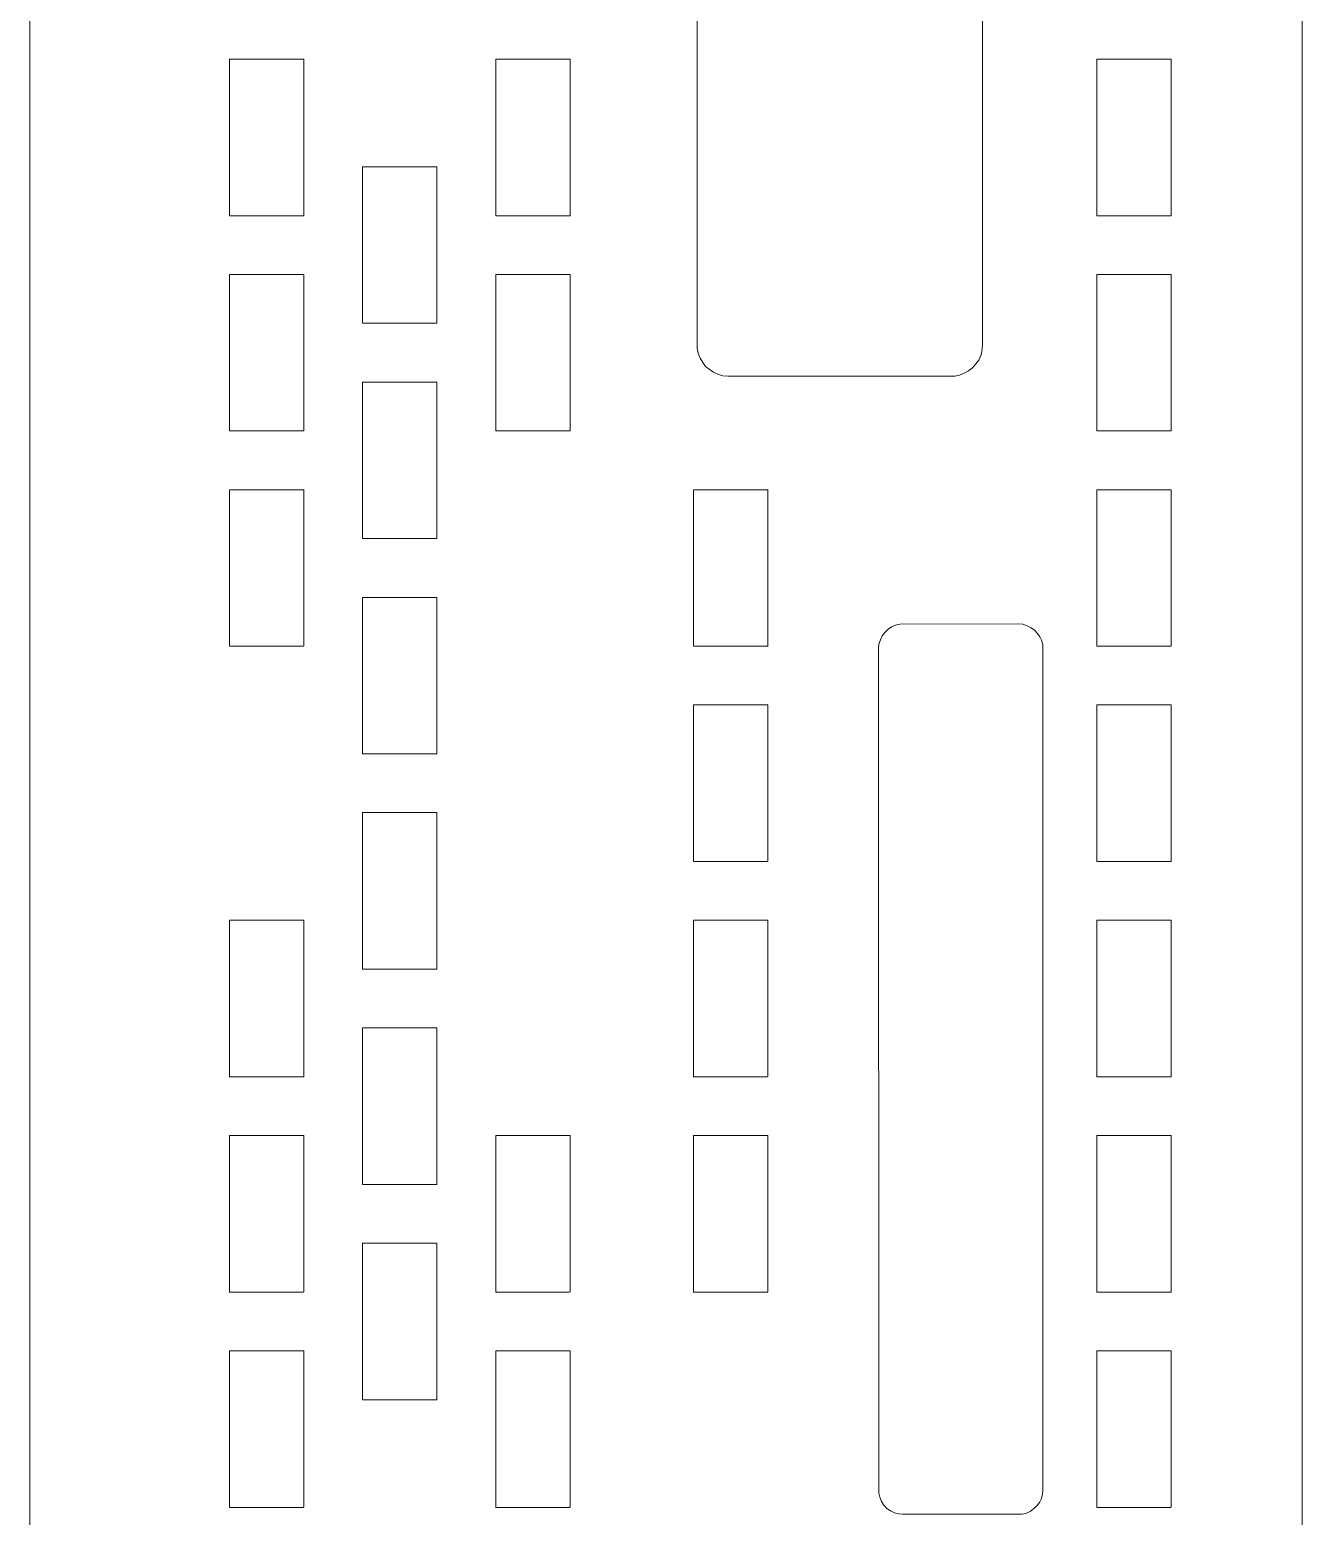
# Model space of a CAD drawing. Header units: millimetres. Extents: x -26 to 1265, y -860 to -429.
# Drawn here: x 420.5 to 485.5, y -672.7 to -596.7 of the extents above; entities that cross this region are included whole.
import ezdxf

# ---------------------------------------------------------------- set-up
doc = ezdxf.new("R2010")
doc.units = ezdxf.units.MM
doc.header["$MEASUREMENT"] = 0
doc.layers.add('layer 1', color=7, linetype='Continuous')

msp = doc.modelspace()

# ---------------------------------------------------------------- linework, layer by layer
at = {"layer": 'layer 1', "color": 7, "lineweight": 9, "true_color": 0xffffff}
for points, knots in [([(420.5125, -750.2375), (420.5125, -750.2375), (485.5125, -750.2375), (485.5125, -750.2375), (485.5125, -750.2375), (485.5125, -520.2375), (485.5125, -520.2375), (485.5125, -520.2375), (420.5125, -520.2375), (420.5125, -520.2375), (420.5125, -520.2375), (420.5125, -750.2375), (420.5125, -750.2375)], [0, 0, 0, 0, 0.25, 0.25, 0.25, 0.5, 0.5, 0.5, 0.75, 0.75, 0.75, 1, 1, 1, 1]), ([(469.1875, -612.8375), (469.1875, -612.8375), (469.1625, -554.5125), (469.1625, -554.5125), (469.1625, -554.5125), (469.1125, -554.2625), (469.1125, -554.2625), (469.1125, -554.2625), (469.0375, -554.0375), (469.0375, -554.0375), (469.0375, -554.0375), (468.9125, -553.8125), (468.9125, -553.8125), (468.9125, -553.8125), (468.7375, -553.6125), (468.7375, -553.6125), (468.7375, -553.6125), (468.5625, -553.4375), (468.5625, -553.4375), (468.5625, -553.4375), (468.3375, -553.2875), (468.3375, -553.2875), (468.3375, -553.2875), (468.1125, -553.1875), (468.1125, -553.1875), (468.1125, -553.1875), (467.8625, -553.1375), (467.8625, -553.1375), (467.8625, -553.1375), (467.6125, -553.0875), (467.6125, -553.0875), (467.6125, -553.0875), (467.5625, -553.0875), (467.5625, -553.0875), (467.5625, -553.0875), (456.0125, -553.1125), (456.0125, -553.1125), (456.0125, -553.1125), (455.7875, -553.1625), (455.7875, -553.1625), (455.7875, -553.1625), (455.5375, -553.2375), (455.5375, -553.2375), (455.5375, -553.2375), (455.3125, -553.3625), (455.3125, -553.3625), (455.3125, -553.3625), (455.1125, -553.5375), (455.1125, -553.5375), (455.1125, -553.5375), (454.9375, -553.7125), (454.9375, -553.7125), (454.9375, -553.7125), (454.8125, -553.9375), (454.8125, -553.9375), (454.8125, -553.9375), (454.6875, -554.1625), (454.6875, -554.1625), (454.6875, -554.1625), (454.6375, -554.4125), (454.6375, -554.4125), (454.6375, -554.4125), (454.6125, -554.6625), (454.6125, -554.6625), (454.6125, -554.6625), (454.6125, -554.7125), (454.6125, -554.7125), (454.6125, -554.7125), (454.6125, -613.0125), (454.6125, -613.0125), (454.6125, -613.0125), (454.6625, -613.2625), (454.6625, -613.2625), (454.6625, -613.2625), (454.7625, -613.5125), (454.7625, -613.5125), (454.7625, -613.5125), (454.8875, -613.7375), (454.8875, -613.7375), (454.8875, -613.7375), (455.0375, -613.9375), (455.0375, -613.9375), (455.0375, -613.9375), (455.2125, -614.0875), (455.2125, -614.0875), (455.2125, -614.0875), (455.4375, -614.2375), (455.4375, -614.2375), (455.4375, -614.2375), (455.6625, -614.3375), (455.6625, -614.3375), (455.6625, -614.3375), (455.9125, -614.4125), (455.9125, -614.4125), (455.9125, -614.4125), (456.1625, -614.4375), (456.1625, -614.4375), (456.1625, -614.4375), (456.2125, -614.4375), (456.2125, -614.4375), (456.2125, -614.4375), (467.7625, -614.4375), (467.7625, -614.4375), (467.7625, -614.4375), (468.0125, -614.3875), (468.0125, -614.3875), (468.0125, -614.3875), (468.2375, -614.2875), (468.2375, -614.2875), (468.2375, -614.2875), (468.4625, -614.1625), (468.4625, -614.1625), (468.4625, -614.1625), (468.6625, -614.0125), (468.6625, -614.0125), (468.6625, -614.0125), (468.8375, -613.8125), (468.8375, -613.8125), (468.8375, -613.8125), (468.9875, -613.6125), (468.9875, -613.6125), (468.9875, -613.6125), (469.0875, -613.3875), (469.0875, -613.3875), (469.0875, -613.3875), (469.1375, -613.1875), (469.1375, -613.1875), (469.1375, -613.1875), (469.1875, -612.8375), (469.1875, -612.8375)], [0, 0, 0, 0, 0.0232558, 0.0232558, 0.0232558, 0.0465116, 0.0465116, 0.0465116, 0.0697674, 0.0697674, 0.0697674, 0.0930233, 0.0930233, 0.0930233, 0.1162791, 0.1162791, 0.1162791, 0.1395349, 0.1395349, 0.1395349, 0.1627907, 0.1627907, 0.1627907, 0.1860465, 0.1860465, 0.1860465, 0.2093023, 0.2093023, 0.2093023, 0.2325581, 0.2325581, 0.2325581, 0.255814, 0.255814, 0.255814, 0.2790698, 0.2790698, 0.2790698, 0.3023256, 0.3023256, 0.3023256, 0.3255814, 0.3255814, 0.3255814, 0.3488372, 0.3488372, 0.3488372, 0.372093, 0.372093, 0.372093, 0.3953488, 0.3953488, 0.3953488, 0.4186047, 0.4186047, 0.4186047, 0.4418605, 0.4418605, 0.4418605, 0.4651163, 0.4651163, 0.4651163, 0.4883721, 0.4883721, 0.4883721, 0.5116279, 0.5116279, 0.5116279, 0.5348837, 0.5348837, 0.5348837, 0.5581395, 0.5581395, 0.5581395, 0.5813953, 0.5813953, 0.5813953, 0.6046512, 0.6046512, 0.6046512, 0.627907, 0.627907, 0.627907, 0.6511628, 0.6511628, 0.6511628, 0.6744186, 0.6744186, 0.6744186, 0.6976744, 0.6976744, 0.6976744, 0.7209302, 0.7209302, 0.7209302, 0.744186, 0.744186, 0.744186, 0.7674419, 0.7674419, 0.7674419, 0.7906977, 0.7906977, 0.7906977, 0.8139535, 0.8139535, 0.8139535, 0.8372093, 0.8372093, 0.8372093, 0.8604651, 0.8604651, 0.8604651, 0.8837209, 0.8837209, 0.8837209, 0.9069767, 0.9069767, 0.9069767, 0.9302326, 0.9302326, 0.9302326, 0.9534884, 0.9534884, 0.9534884, 0.9767442, 0.9767442, 0.9767442, 1, 1, 1, 1]), ([(430.7125, -606.2125), (430.7125, -606.2125), (430.7125, -598.2375), (430.7125, -598.2375), (430.7125, -598.2375), (430.7125, -598.2375), (430.7125, -598.2375), (430.7125, -598.2375), (434.4875, -598.2375), (434.4875, -598.2375), (434.4875, -598.2375), (434.5125, -598.2375), (434.5125, -598.2375), (434.5125, -598.2375), (434.5125, -606.2375), (434.5125, -606.2375), (434.5125, -606.2375), (430.7125, -606.2375), (430.7125, -606.2375), (430.7125, -606.2375), (430.7125, -606.2125), (430.7125, -606.2125)], [0, 0, 0, 0, 0.1428571, 0.1428571, 0.1428571, 0.2857143, 0.2857143, 0.2857143, 0.4285714, 0.4285714, 0.4285714, 0.5714286, 0.5714286, 0.5714286, 0.7142857, 0.7142857, 0.7142857, 0.8571429, 0.8571429, 0.8571429, 1, 1, 1, 1]), ([(448.0875, -598.2375), (448.0875, -598.2375), (448.1125, -598.2375), (448.1125, -598.2375), (448.1125, -598.2375), (448.1125, -606.2375), (448.1125, -606.2375), (448.1125, -606.2375), (444.3125, -606.2375), (444.3125, -606.2375), (444.3125, -606.2375), (444.3125, -606.2125), (444.3125, -606.2125), (444.3125, -606.2125), (444.3125, -598.2375), (444.3125, -598.2375), (444.3125, -598.2375), (444.3125, -598.2375), (444.3125, -598.2375), (444.3125, -598.2375), (448.0875, -598.2375), (448.0875, -598.2375)], [0, 0, 0, 0, 0.1428571, 0.1428571, 0.1428571, 0.2857143, 0.2857143, 0.2857143, 0.4285714, 0.4285714, 0.4285714, 0.5714286, 0.5714286, 0.5714286, 0.7142857, 0.7142857, 0.7142857, 0.8571429, 0.8571429, 0.8571429, 1, 1, 1, 1]), ([(475.0125, -598.2375), (475.0125, -598.2375), (475.0125, -598.2375), (475.0125, -598.2375), (475.0125, -598.2375), (478.7875, -598.2375), (478.7875, -598.2375), (478.7875, -598.2375), (478.8125, -598.2375), (478.8125, -598.2375), (478.8125, -598.2375), (478.8125, -606.2375), (478.8125, -606.2375), (478.8125, -606.2375), (475.0125, -606.2375), (475.0125, -606.2375), (475.0125, -606.2375), (475.0125, -606.2125), (475.0125, -606.2125), (475.0125, -606.2125), (475.0125, -598.2375), (475.0125, -598.2375)], [0, 0, 0, 0, 0.1428571, 0.1428571, 0.1428571, 0.2857143, 0.2857143, 0.2857143, 0.4285714, 0.4285714, 0.4285714, 0.5714286, 0.5714286, 0.5714286, 0.7142857, 0.7142857, 0.7142857, 0.8571429, 0.8571429, 0.8571429, 1, 1, 1, 1]), ([(441.3125, -603.7375), (441.3125, -603.7375), (441.3125, -611.7125), (441.3125, -611.7125), (441.3125, -611.7125), (441.2875, -611.7375), (441.2875, -611.7375), (441.2875, -611.7375), (437.5125, -611.7375), (437.5125, -611.7375), (437.5125, -611.7375), (437.5125, -611.7125), (437.5125, -611.7125), (437.5125, -611.7125), (437.5125, -603.7375), (437.5125, -603.7375), (437.5125, -603.7375), (437.5125, -603.7375), (437.5125, -603.7375), (437.5125, -603.7375), (441.3125, -603.7375), (441.3125, -603.7375)], [0, 0, 0, 0, 0.1428571, 0.1428571, 0.1428571, 0.2857143, 0.2857143, 0.2857143, 0.4285714, 0.4285714, 0.4285714, 0.5714286, 0.5714286, 0.5714286, 0.7142857, 0.7142857, 0.7142857, 0.8571429, 0.8571429, 0.8571429, 1, 1, 1, 1]), ([(430.7125, -617.2375), (430.7125, -617.2375), (430.7125, -617.2125), (430.7125, -617.2125), (430.7125, -617.2125), (430.7125, -609.2375), (430.7125, -609.2375), (430.7125, -609.2375), (430.7125, -609.2375), (430.7125, -609.2375), (430.7125, -609.2375), (434.4875, -609.2375), (434.4875, -609.2375), (434.4875, -609.2375), (434.5125, -609.2375), (434.5125, -609.2375), (434.5125, -609.2375), (434.5125, -617.2375), (434.5125, -617.2375), (434.5125, -617.2375), (430.7125, -617.2375), (430.7125, -617.2375)], [0, 0, 0, 0, 0.1428571, 0.1428571, 0.1428571, 0.2857143, 0.2857143, 0.2857143, 0.4285714, 0.4285714, 0.4285714, 0.5714286, 0.5714286, 0.5714286, 0.7142857, 0.7142857, 0.7142857, 0.8571429, 0.8571429, 0.8571429, 1, 1, 1, 1]), ([(448.0875, -609.2375), (448.0875, -609.2375), (448.1125, -609.2375), (448.1125, -609.2375), (448.1125, -609.2375), (448.1125, -617.2375), (448.1125, -617.2375), (448.1125, -617.2375), (444.3125, -617.2375), (444.3125, -617.2375), (444.3125, -617.2375), (444.3125, -617.2125), (444.3125, -617.2125), (444.3125, -617.2125), (444.3125, -609.2375), (444.3125, -609.2375), (444.3125, -609.2375), (444.3125, -609.2375), (444.3125, -609.2375), (444.3125, -609.2375), (448.0875, -609.2375), (448.0875, -609.2375)], [0, 0, 0, 0, 0.1428571, 0.1428571, 0.1428571, 0.2857143, 0.2857143, 0.2857143, 0.4285714, 0.4285714, 0.4285714, 0.5714286, 0.5714286, 0.5714286, 0.7142857, 0.7142857, 0.7142857, 0.8571429, 0.8571429, 0.8571429, 1, 1, 1, 1]), ([(475.0125, -617.2375), (475.0125, -617.2375), (475.0125, -617.2125), (475.0125, -617.2125), (475.0125, -617.2125), (475.0125, -609.2375), (475.0125, -609.2375), (475.0125, -609.2375), (475.0125, -609.2375), (475.0125, -609.2375), (475.0125, -609.2375), (478.7875, -609.2375), (478.7875, -609.2375), (478.7875, -609.2375), (478.8125, -609.2375), (478.8125, -609.2375), (478.8125, -609.2375), (478.8125, -617.2375), (478.8125, -617.2375), (478.8125, -617.2375), (475.0125, -617.2375), (475.0125, -617.2375)], [0, 0, 0, 0, 0.1428571, 0.1428571, 0.1428571, 0.2857143, 0.2857143, 0.2857143, 0.4285714, 0.4285714, 0.4285714, 0.5714286, 0.5714286, 0.5714286, 0.7142857, 0.7142857, 0.7142857, 0.8571429, 0.8571429, 0.8571429, 1, 1, 1, 1]), ([(441.3125, -622.7125), (441.3125, -622.7125), (441.2875, -622.7375), (441.2875, -622.7375), (441.2875, -622.7375), (437.5125, -622.7375), (437.5125, -622.7375), (437.5125, -622.7375), (437.5125, -622.7125), (437.5125, -622.7125), (437.5125, -622.7125), (437.5125, -614.7375), (437.5125, -614.7375), (437.5125, -614.7375), (437.5125, -614.7375), (437.5125, -614.7375), (437.5125, -614.7375), (441.3125, -614.7375), (441.3125, -614.7375), (441.3125, -614.7375), (441.3125, -622.7125), (441.3125, -622.7125)], [0, 0, 0, 0, 0.1428571, 0.1428571, 0.1428571, 0.2857143, 0.2857143, 0.2857143, 0.4285714, 0.4285714, 0.4285714, 0.5714286, 0.5714286, 0.5714286, 0.7142857, 0.7142857, 0.7142857, 0.8571429, 0.8571429, 0.8571429, 1, 1, 1, 1]), ([(434.5125, -628.2125), (434.5125, -628.2125), (434.5125, -620.2375), (434.5125, -620.2375), (434.5125, -620.2375), (430.7125, -620.2375), (430.7125, -620.2375), (430.7125, -620.2375), (430.7125, -620.2375), (430.7125, -620.2375), (430.7125, -620.2375), (430.7125, -628.2125), (430.7125, -628.2125), (430.7125, -628.2125), (430.7125, -628.2375), (430.7125, -628.2375), (430.7125, -628.2375), (434.4875, -628.2375), (434.4875, -628.2375), (434.4875, -628.2375), (434.5125, -628.2125), (434.5125, -628.2125)], [0, 0, 0, 0, 0.1428571, 0.1428571, 0.1428571, 0.2857143, 0.2857143, 0.2857143, 0.4285714, 0.4285714, 0.4285714, 0.5714286, 0.5714286, 0.5714286, 0.7142857, 0.7142857, 0.7142857, 0.8571429, 0.8571429, 0.8571429, 1, 1, 1, 1]), ([(458.1875, -620.2375), (458.1875, -620.2375), (458.2125, -620.2375), (458.2125, -620.2375), (458.2125, -620.2375), (458.2125, -628.2375), (458.2125, -628.2375), (458.2125, -628.2375), (454.4125, -628.2375), (454.4125, -628.2375), (454.4125, -628.2375), (454.4125, -628.2125), (454.4125, -628.2125), (454.4125, -628.2125), (454.4125, -620.2375), (454.4125, -620.2375), (454.4125, -620.2375), (454.4125, -620.2375), (454.4125, -620.2375), (454.4125, -620.2375), (458.1875, -620.2375), (458.1875, -620.2375)], [0, 0, 0, 0, 0.1428571, 0.1428571, 0.1428571, 0.2857143, 0.2857143, 0.2857143, 0.4285714, 0.4285714, 0.4285714, 0.5714286, 0.5714286, 0.5714286, 0.7142857, 0.7142857, 0.7142857, 0.8571429, 0.8571429, 0.8571429, 1, 1, 1, 1]), ([(475.0125, -628.2375), (475.0125, -628.2375), (475.0125, -628.2125), (475.0125, -628.2125), (475.0125, -628.2125), (475.0125, -620.2375), (475.0125, -620.2375), (475.0125, -620.2375), (475.0125, -620.2375), (475.0125, -620.2375), (475.0125, -620.2375), (478.7875, -620.2375), (478.7875, -620.2375), (478.7875, -620.2375), (478.8125, -620.2375), (478.8125, -620.2375), (478.8125, -620.2375), (478.8125, -628.2375), (478.8125, -628.2375), (478.8125, -628.2375), (475.0125, -628.2375), (475.0125, -628.2375)], [0, 0, 0, 0, 0.1428571, 0.1428571, 0.1428571, 0.2857143, 0.2857143, 0.2857143, 0.4285714, 0.4285714, 0.4285714, 0.5714286, 0.5714286, 0.5714286, 0.7142857, 0.7142857, 0.7142857, 0.8571429, 0.8571429, 0.8571429, 1, 1, 1, 1]), ([(441.3125, -625.7375), (441.3125, -625.7375), (441.2875, -625.7375), (441.2875, -625.7375), (441.2875, -625.7375), (437.5125, -625.7375), (437.5125, -625.7375)], [0, 0, 0, 0, 0.5, 0.5, 0.5, 1, 1, 1, 1]), ([(441.3125, -633.7125), (441.3125, -633.7125), (441.2875, -633.7375), (441.2875, -633.7375), (441.2875, -633.7375), (437.5125, -633.7375), (437.5125, -633.7375), (437.5125, -633.7375), (437.5125, -633.7125), (437.5125, -633.7125), (437.5125, -633.7125), (437.5125, -625.7375), (437.5125, -625.7375), (437.5125, -625.7375), (437.5125, -625.7375), (437.5125, -625.7375), (437.5125, -625.7375), (441.3125, -625.7375), (441.3125, -625.7375), (441.3125, -625.7375), (441.3125, -633.7125), (441.3125, -633.7125)], [0, 0, 0, 0, 0.1428571, 0.1428571, 0.1428571, 0.2857143, 0.2857143, 0.2857143, 0.4285714, 0.4285714, 0.4285714, 0.5714286, 0.5714286, 0.5714286, 0.7142857, 0.7142857, 0.7142857, 0.8571429, 0.8571429, 0.8571429, 1, 1, 1, 1]), ([(465.1375, -672.5875), (465.1375, -672.5875), (471.1875, -672.5875), (471.1875, -672.5875), (471.1875, -672.5875), (471.3875, -672.5375), (471.3875, -672.5375), (471.3875, -672.5375), (471.6125, -672.4375), (471.6125, -672.4375), (471.6125, -672.4375), (471.7875, -672.3125), (471.7875, -672.3125), (471.7875, -672.3125), (471.9625, -672.1625), (471.9625, -672.1625), (471.9625, -672.1625), (472.0875, -671.9875), (472.0875, -671.9875), (472.0875, -671.9875), (472.1875, -671.7875), (472.1875, -671.7875), (472.1875, -671.7875), (472.2375, -671.5625), (472.2375, -671.5625), (472.2375, -671.5625), (472.2625, -671.3625), (472.2625, -671.3625), (472.2625, -671.3625), (472.2625, -628.1875), (472.2625, -628.1875), (472.2625, -628.1875), (472.2125, -627.9625), (472.2125, -627.9625), (472.2125, -627.9625), (472.1125, -627.7625), (472.1125, -627.7625), (472.1125, -627.7625), (471.9875, -627.5875), (471.9875, -627.5875), (471.9875, -627.5875), (471.8375, -627.4125), (471.8375, -627.4125), (471.8375, -627.4125), (471.6625, -627.2875), (471.6625, -627.2875), (471.6625, -627.2875), (471.4625, -627.1875), (471.4625, -627.1875), (471.4625, -627.1875), (471.2375, -627.1125), (471.2375, -627.1125), (471.2375, -627.1125), (471.0375, -627.0875), (471.0375, -627.0875), (471.0375, -627.0875), (464.9625, -627.1125), (464.9625, -627.1125), (464.9625, -627.1125), (464.7375, -627.1625), (464.7375, -627.1625), (464.7375, -627.1625), (464.5375, -627.2375), (464.5375, -627.2375), (464.5375, -627.2375), (464.3625, -627.3625), (464.3625, -627.3625), (464.3625, -627.3625), (464.1875, -627.5375), (464.1875, -627.5375), (464.1875, -627.5375), (464.0625, -627.7125), (464.0625, -627.7125), (464.0625, -627.7125), (463.9625, -627.9125), (463.9625, -627.9125), (463.9625, -627.9125), (463.8875, -628.1375), (463.8875, -628.1375), (463.8875, -628.1375), (463.8625, -628.3125), (463.8625, -628.3125), (463.8625, -628.3125), (463.8875, -671.5125), (463.8875, -671.5125), (463.8875, -671.5125), (463.9375, -671.7125), (463.9375, -671.7125), (463.9375, -671.7125), (464.0125, -671.9375), (464.0125, -671.9375), (464.0125, -671.9375), (464.1375, -672.1125), (464.1375, -672.1125), (464.1375, -672.1125), (464.2875, -672.2875), (464.2875, -672.2875), (464.2875, -672.2875), (464.4875, -672.4125), (464.4875, -672.4125), (464.4875, -672.4125), (464.6875, -672.5125), (464.6875, -672.5125), (464.6875, -672.5125), (464.8875, -672.5625), (464.8875, -672.5625), (464.8875, -672.5625), (465.0875, -672.5875), (465.0875, -672.5875), (465.0875, -672.5875), (465.1375, -672.5875), (465.1375, -672.5875)], [0, 0, 0, 0, 0.027027, 0.027027, 0.027027, 0.0540541, 0.0540541, 0.0540541, 0.0810811, 0.0810811, 0.0810811, 0.1081081, 0.1081081, 0.1081081, 0.1351351, 0.1351351, 0.1351351, 0.1621622, 0.1621622, 0.1621622, 0.1891892, 0.1891892, 0.1891892, 0.2162162, 0.2162162, 0.2162162, 0.2432432, 0.2432432, 0.2432432, 0.2702703, 0.2702703, 0.2702703, 0.2972973, 0.2972973, 0.2972973, 0.3243243, 0.3243243, 0.3243243, 0.3513514, 0.3513514, 0.3513514, 0.3783784, 0.3783784, 0.3783784, 0.4054054, 0.4054054, 0.4054054, 0.4324324, 0.4324324, 0.4324324, 0.4594595, 0.4594595, 0.4594595, 0.4864865, 0.4864865, 0.4864865, 0.5135135, 0.5135135, 0.5135135, 0.5405405, 0.5405405, 0.5405405, 0.5675676, 0.5675676, 0.5675676, 0.5945946, 0.5945946, 0.5945946, 0.6216216, 0.6216216, 0.6216216, 0.6486486, 0.6486486, 0.6486486, 0.6756757, 0.6756757, 0.6756757, 0.7027027, 0.7027027, 0.7027027, 0.7297297, 0.7297297, 0.7297297, 0.7567568, 0.7567568, 0.7567568, 0.7837838, 0.7837838, 0.7837838, 0.8108108, 0.8108108, 0.8108108, 0.8378378, 0.8378378, 0.8378378, 0.8648649, 0.8648649, 0.8648649, 0.8918919, 0.8918919, 0.8918919, 0.9189189, 0.9189189, 0.9189189, 0.9459459, 0.9459459, 0.9459459, 0.972973, 0.972973, 0.972973, 1, 1, 1, 1]), ([(458.1875, -631.2375), (458.1875, -631.2375), (458.2125, -631.2375), (458.2125, -631.2375), (458.2125, -631.2375), (458.2125, -639.2375), (458.2125, -639.2375), (458.2125, -639.2375), (454.4125, -639.2375), (454.4125, -639.2375), (454.4125, -639.2375), (454.4125, -639.2125), (454.4125, -639.2125), (454.4125, -639.2125), (454.4125, -631.2375), (454.4125, -631.2375), (454.4125, -631.2375), (454.4125, -631.2375), (454.4125, -631.2375), (454.4125, -631.2375), (458.1875, -631.2375), (458.1875, -631.2375)], [0, 0, 0, 0, 0.1428571, 0.1428571, 0.1428571, 0.2857143, 0.2857143, 0.2857143, 0.4285714, 0.4285714, 0.4285714, 0.5714286, 0.5714286, 0.5714286, 0.7142857, 0.7142857, 0.7142857, 0.8571429, 0.8571429, 0.8571429, 1, 1, 1, 1]), ([(475.0125, -639.2375), (475.0125, -639.2375), (475.0125, -639.2125), (475.0125, -639.2125), (475.0125, -639.2125), (475.0125, -631.2375), (475.0125, -631.2375), (475.0125, -631.2375), (475.0125, -631.2375), (475.0125, -631.2375), (475.0125, -631.2375), (478.7875, -631.2375), (478.7875, -631.2375), (478.7875, -631.2375), (478.8125, -631.2375), (478.8125, -631.2375), (478.8125, -631.2375), (478.8125, -639.2375), (478.8125, -639.2375), (478.8125, -639.2375), (475.0125, -639.2375), (475.0125, -639.2375)], [0, 0, 0, 0, 0.1428571, 0.1428571, 0.1428571, 0.2857143, 0.2857143, 0.2857143, 0.4285714, 0.4285714, 0.4285714, 0.5714286, 0.5714286, 0.5714286, 0.7142857, 0.7142857, 0.7142857, 0.8571429, 0.8571429, 0.8571429, 1, 1, 1, 1]), ([(441.3125, -636.7375), (441.3125, -636.7375), (441.2875, -636.7375), (441.2875, -636.7375), (441.2875, -636.7375), (437.5125, -636.7375), (437.5125, -636.7375)], [0, 0, 0, 0, 0.5, 0.5, 0.5, 1, 1, 1, 1]), ([(441.3125, -644.7125), (441.3125, -644.7125), (441.2875, -644.7375), (441.2875, -644.7375), (441.2875, -644.7375), (437.5125, -644.7375), (437.5125, -644.7375), (437.5125, -644.7375), (437.5125, -644.7125), (437.5125, -644.7125), (437.5125, -644.7125), (437.5125, -636.7375), (437.5125, -636.7375), (437.5125, -636.7375), (437.5125, -636.7375), (437.5125, -636.7375), (437.5125, -636.7375), (441.3125, -636.7375), (441.3125, -636.7375), (441.3125, -636.7375), (441.3125, -644.7125), (441.3125, -644.7125)], [0, 0, 0, 0, 0.1428571, 0.1428571, 0.1428571, 0.2857143, 0.2857143, 0.2857143, 0.4285714, 0.4285714, 0.4285714, 0.5714286, 0.5714286, 0.5714286, 0.7142857, 0.7142857, 0.7142857, 0.8571429, 0.8571429, 0.8571429, 1, 1, 1, 1]), ([(430.7125, -650.2375), (430.7125, -650.2375), (430.7125, -650.2125), (430.7125, -650.2125), (430.7125, -650.2125), (430.7125, -642.2375), (430.7125, -642.2375), (430.7125, -642.2375), (430.7125, -642.2375), (430.7125, -642.2375), (430.7125, -642.2375), (434.4875, -642.2375), (434.4875, -642.2375), (434.4875, -642.2375), (434.5125, -642.2375), (434.5125, -642.2375), (434.5125, -642.2375), (434.5125, -650.2375), (434.5125, -650.2375), (434.5125, -650.2375), (430.7125, -650.2375), (430.7125, -650.2375)], [0, 0, 0, 0, 0.1428571, 0.1428571, 0.1428571, 0.2857143, 0.2857143, 0.2857143, 0.4285714, 0.4285714, 0.4285714, 0.5714286, 0.5714286, 0.5714286, 0.7142857, 0.7142857, 0.7142857, 0.8571429, 0.8571429, 0.8571429, 1, 1, 1, 1]), ([(454.4125, -642.2375), (454.4125, -642.2375), (454.4125, -642.2375), (454.4125, -642.2375), (454.4125, -642.2375), (454.4125, -650.2125), (454.4125, -650.2125), (454.4125, -650.2125), (454.4125, -650.2375), (454.4125, -650.2375), (454.4125, -650.2375), (458.1875, -650.2375), (458.1875, -650.2375), (458.1875, -650.2375), (458.2125, -650.2125), (458.2125, -650.2125), (458.2125, -650.2125), (458.2125, -642.2375), (458.2125, -642.2375), (458.2125, -642.2375), (454.4125, -642.2375), (454.4125, -642.2375)], [0, 0, 0, 0, 0.1428571, 0.1428571, 0.1428571, 0.2857143, 0.2857143, 0.2857143, 0.4285714, 0.4285714, 0.4285714, 0.5714286, 0.5714286, 0.5714286, 0.7142857, 0.7142857, 0.7142857, 0.8571429, 0.8571429, 0.8571429, 1, 1, 1, 1]), ([(475.0125, -650.2375), (475.0125, -650.2375), (475.0125, -650.2125), (475.0125, -650.2125), (475.0125, -650.2125), (475.0125, -642.2375), (475.0125, -642.2375), (475.0125, -642.2375), (475.0125, -642.2375), (475.0125, -642.2375), (475.0125, -642.2375), (478.7875, -642.2375), (478.7875, -642.2375), (478.7875, -642.2375), (478.8125, -642.2375), (478.8125, -642.2375), (478.8125, -642.2375), (478.8125, -650.2375), (478.8125, -650.2375), (478.8125, -650.2375), (475.0125, -650.2375), (475.0125, -650.2375)], [0, 0, 0, 0, 0.1428571, 0.1428571, 0.1428571, 0.2857143, 0.2857143, 0.2857143, 0.4285714, 0.4285714, 0.4285714, 0.5714286, 0.5714286, 0.5714286, 0.7142857, 0.7142857, 0.7142857, 0.8571429, 0.8571429, 0.8571429, 1, 1, 1, 1]), ([(441.3125, -647.7375), (441.3125, -647.7375), (441.2875, -647.7375), (441.2875, -647.7375), (441.2875, -647.7375), (437.5125, -647.7375), (437.5125, -647.7375)], [0, 0, 0, 0, 0.5, 0.5, 0.5, 1, 1, 1, 1]), ([(441.3125, -655.7125), (441.3125, -655.7125), (441.2875, -655.7375), (441.2875, -655.7375), (441.2875, -655.7375), (437.5125, -655.7375), (437.5125, -655.7375), (437.5125, -655.7375), (437.5125, -655.7125), (437.5125, -655.7125), (437.5125, -655.7125), (437.5125, -647.7375), (437.5125, -647.7375), (437.5125, -647.7375), (437.5125, -647.7375), (437.5125, -647.7375), (437.5125, -647.7375), (441.3125, -647.7375), (441.3125, -647.7375), (441.3125, -647.7375), (441.3125, -655.7125), (441.3125, -655.7125)], [0, 0, 0, 0, 0.1428571, 0.1428571, 0.1428571, 0.2857143, 0.2857143, 0.2857143, 0.4285714, 0.4285714, 0.4285714, 0.5714286, 0.5714286, 0.5714286, 0.7142857, 0.7142857, 0.7142857, 0.8571429, 0.8571429, 0.8571429, 1, 1, 1, 1]), ([(434.4875, -661.2375), (434.4875, -661.2375), (434.5125, -661.2125), (434.5125, -661.2125), (434.5125, -661.2125), (434.5125, -653.2375), (434.5125, -653.2375), (434.5125, -653.2375), (430.7125, -653.2375), (430.7125, -653.2375), (430.7125, -653.2375), (430.7125, -653.2375), (430.7125, -653.2375), (430.7125, -653.2375), (430.7125, -661.2125), (430.7125, -661.2125), (430.7125, -661.2125), (430.7125, -661.2375), (430.7125, -661.2375), (430.7125, -661.2375), (434.4875, -661.2375), (434.4875, -661.2375)], [0, 0, 0, 0, 0.1428571, 0.1428571, 0.1428571, 0.2857143, 0.2857143, 0.2857143, 0.4285714, 0.4285714, 0.4285714, 0.5714286, 0.5714286, 0.5714286, 0.7142857, 0.7142857, 0.7142857, 0.8571429, 0.8571429, 0.8571429, 1, 1, 1, 1]), ([(444.3125, -661.2125), (444.3125, -661.2125), (444.3125, -661.2375), (444.3125, -661.2375), (444.3125, -661.2375), (448.0875, -661.2375), (448.0875, -661.2375), (448.0875, -661.2375), (448.1125, -661.2125), (448.1125, -661.2125), (448.1125, -661.2125), (448.1125, -653.2375), (448.1125, -653.2375), (448.1125, -653.2375), (444.3125, -653.2375), (444.3125, -653.2375), (444.3125, -653.2375), (444.3125, -653.2375), (444.3125, -653.2375), (444.3125, -653.2375), (444.3125, -661.2125), (444.3125, -661.2125)], [0, 0, 0, 0, 0.1428571, 0.1428571, 0.1428571, 0.2857143, 0.2857143, 0.2857143, 0.4285714, 0.4285714, 0.4285714, 0.5714286, 0.5714286, 0.5714286, 0.7142857, 0.7142857, 0.7142857, 0.8571429, 0.8571429, 0.8571429, 1, 1, 1, 1]), ([(458.1875, -653.2375), (458.1875, -653.2375), (458.2125, -653.2375), (458.2125, -653.2375), (458.2125, -653.2375), (458.2125, -661.2375), (458.2125, -661.2375), (458.2125, -661.2375), (454.4125, -661.2375), (454.4125, -661.2375), (454.4125, -661.2375), (454.4125, -661.2125), (454.4125, -661.2125), (454.4125, -661.2125), (454.4125, -653.2375), (454.4125, -653.2375), (454.4125, -653.2375), (454.4125, -653.2375), (454.4125, -653.2375), (454.4125, -653.2375), (458.1875, -653.2375), (458.1875, -653.2375)], [0, 0, 0, 0, 0.1428571, 0.1428571, 0.1428571, 0.2857143, 0.2857143, 0.2857143, 0.4285714, 0.4285714, 0.4285714, 0.5714286, 0.5714286, 0.5714286, 0.7142857, 0.7142857, 0.7142857, 0.8571429, 0.8571429, 0.8571429, 1, 1, 1, 1]), ([(475.0125, -661.2375), (475.0125, -661.2375), (475.0125, -661.2125), (475.0125, -661.2125), (475.0125, -661.2125), (475.0125, -653.2375), (475.0125, -653.2375), (475.0125, -653.2375), (475.0125, -653.2375), (475.0125, -653.2375), (475.0125, -653.2375), (478.7875, -653.2375), (478.7875, -653.2375), (478.7875, -653.2375), (478.8125, -653.2375), (478.8125, -653.2375), (478.8125, -653.2375), (478.8125, -661.2375), (478.8125, -661.2375), (478.8125, -661.2375), (475.0125, -661.2375), (475.0125, -661.2375)], [0, 0, 0, 0, 0.1428571, 0.1428571, 0.1428571, 0.2857143, 0.2857143, 0.2857143, 0.4285714, 0.4285714, 0.4285714, 0.5714286, 0.5714286, 0.5714286, 0.7142857, 0.7142857, 0.7142857, 0.8571429, 0.8571429, 0.8571429, 1, 1, 1, 1]), ([(441.3125, -658.7375), (441.3125, -658.7375), (441.2875, -658.7375), (441.2875, -658.7375), (441.2875, -658.7375), (437.5125, -658.7375), (437.5125, -658.7375), (437.5125, -658.7375), (437.5125, -658.7375), (437.5125, -658.7375), (437.5125, -658.7375), (437.5125, -666.7125), (437.5125, -666.7125), (437.5125, -666.7125), (437.5125, -666.7375), (437.5125, -666.7375), (437.5125, -666.7375), (441.3125, -666.7375), (441.3125, -666.7375), (441.3125, -666.7375), (441.3125, -658.7375), (441.3125, -658.7375)], [0, 0, 0, 0, 0.1428571, 0.1428571, 0.1428571, 0.2857143, 0.2857143, 0.2857143, 0.4285714, 0.4285714, 0.4285714, 0.5714286, 0.5714286, 0.5714286, 0.7142857, 0.7142857, 0.7142857, 0.8571429, 0.8571429, 0.8571429, 1, 1, 1, 1]), ([(434.5125, -664.2375), (434.5125, -664.2375), (430.7125, -664.2375), (430.7125, -664.2375), (430.7125, -664.2375), (430.7125, -664.2375), (430.7125, -664.2375), (430.7125, -664.2375), (430.7125, -672.2125), (430.7125, -672.2125), (430.7125, -672.2125), (430.7125, -672.2375), (430.7125, -672.2375), (430.7125, -672.2375), (434.4875, -672.2375), (434.4875, -672.2375), (434.4875, -672.2375), (434.5125, -672.2125), (434.5125, -672.2125), (434.5125, -672.2125), (434.5125, -664.2375), (434.5125, -664.2375)], [0, 0, 0, 0, 0.1428571, 0.1428571, 0.1428571, 0.2857143, 0.2857143, 0.2857143, 0.4285714, 0.4285714, 0.4285714, 0.5714286, 0.5714286, 0.5714286, 0.7142857, 0.7142857, 0.7142857, 0.8571429, 0.8571429, 0.8571429, 1, 1, 1, 1]), ([(444.3125, -664.2375), (444.3125, -664.2375), (444.3125, -672.2125), (444.3125, -672.2125), (444.3125, -672.2125), (444.3125, -672.2375), (444.3125, -672.2375), (444.3125, -672.2375), (448.0875, -672.2375), (448.0875, -672.2375), (448.0875, -672.2375), (448.1125, -672.2125), (448.1125, -672.2125), (448.1125, -672.2125), (448.1125, -664.2375), (448.1125, -664.2375), (448.1125, -664.2375), (444.3125, -664.2375), (444.3125, -664.2375), (444.3125, -664.2375), (444.3125, -664.2375), (444.3125, -664.2375)], [0, 0, 0, 0, 0.1428571, 0.1428571, 0.1428571, 0.2857143, 0.2857143, 0.2857143, 0.4285714, 0.4285714, 0.4285714, 0.5714286, 0.5714286, 0.5714286, 0.7142857, 0.7142857, 0.7142857, 0.8571429, 0.8571429, 0.8571429, 1, 1, 1, 1]), ([(478.7875, -672.2375), (478.7875, -672.2375), (478.8125, -672.2125), (478.8125, -672.2125), (478.8125, -672.2125), (478.8125, -664.2375), (478.8125, -664.2375), (478.8125, -664.2375), (475.0125, -664.2375), (475.0125, -664.2375), (475.0125, -664.2375), (475.0125, -664.2375), (475.0125, -664.2375), (475.0125, -664.2375), (475.0125, -672.2125), (475.0125, -672.2125), (475.0125, -672.2125), (475.0125, -672.2375), (475.0125, -672.2375), (475.0125, -672.2375), (478.7875, -672.2375), (478.7875, -672.2375)], [0, 0, 0, 0, 0.1428571, 0.1428571, 0.1428571, 0.2857143, 0.2857143, 0.2857143, 0.4285714, 0.4285714, 0.4285714, 0.5714286, 0.5714286, 0.5714286, 0.7142857, 0.7142857, 0.7142857, 0.8571429, 0.8571429, 0.8571429, 1, 1, 1, 1])]:
    msp.add_open_spline(points, degree=3, knots=knots, dxfattribs=at)

doc.saveas('drawing.dxf')
